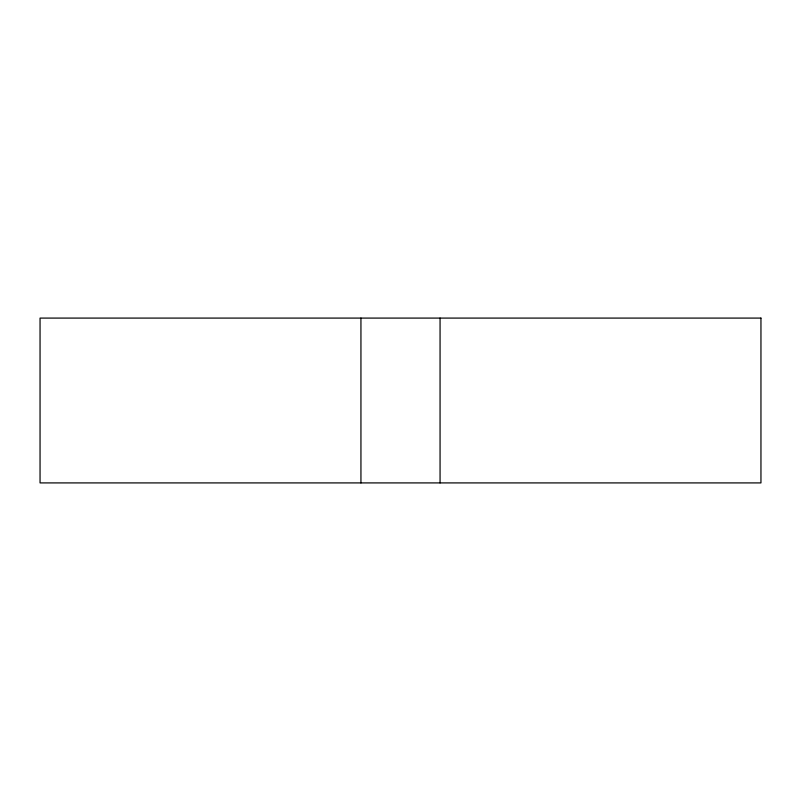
<?xml version="1.0" encoding="UTF-8"?>
<svg xmlns="http://www.w3.org/2000/svg" width="801" height="801" viewBox="0 0 801 801"><rect width="100%" height="100%" fill="white"/><g stroke="black" fill="none" stroke-linecap="round" stroke-linejoin="round"><path stroke-width="1.2" d="M440.059 318.087L440.059 482.913M360.941 318.087L360.941 482.913M760.95 318.087L40.05 318.087L40.05 482.913L760.95 482.913L760.95 318.087"/></g></svg>
